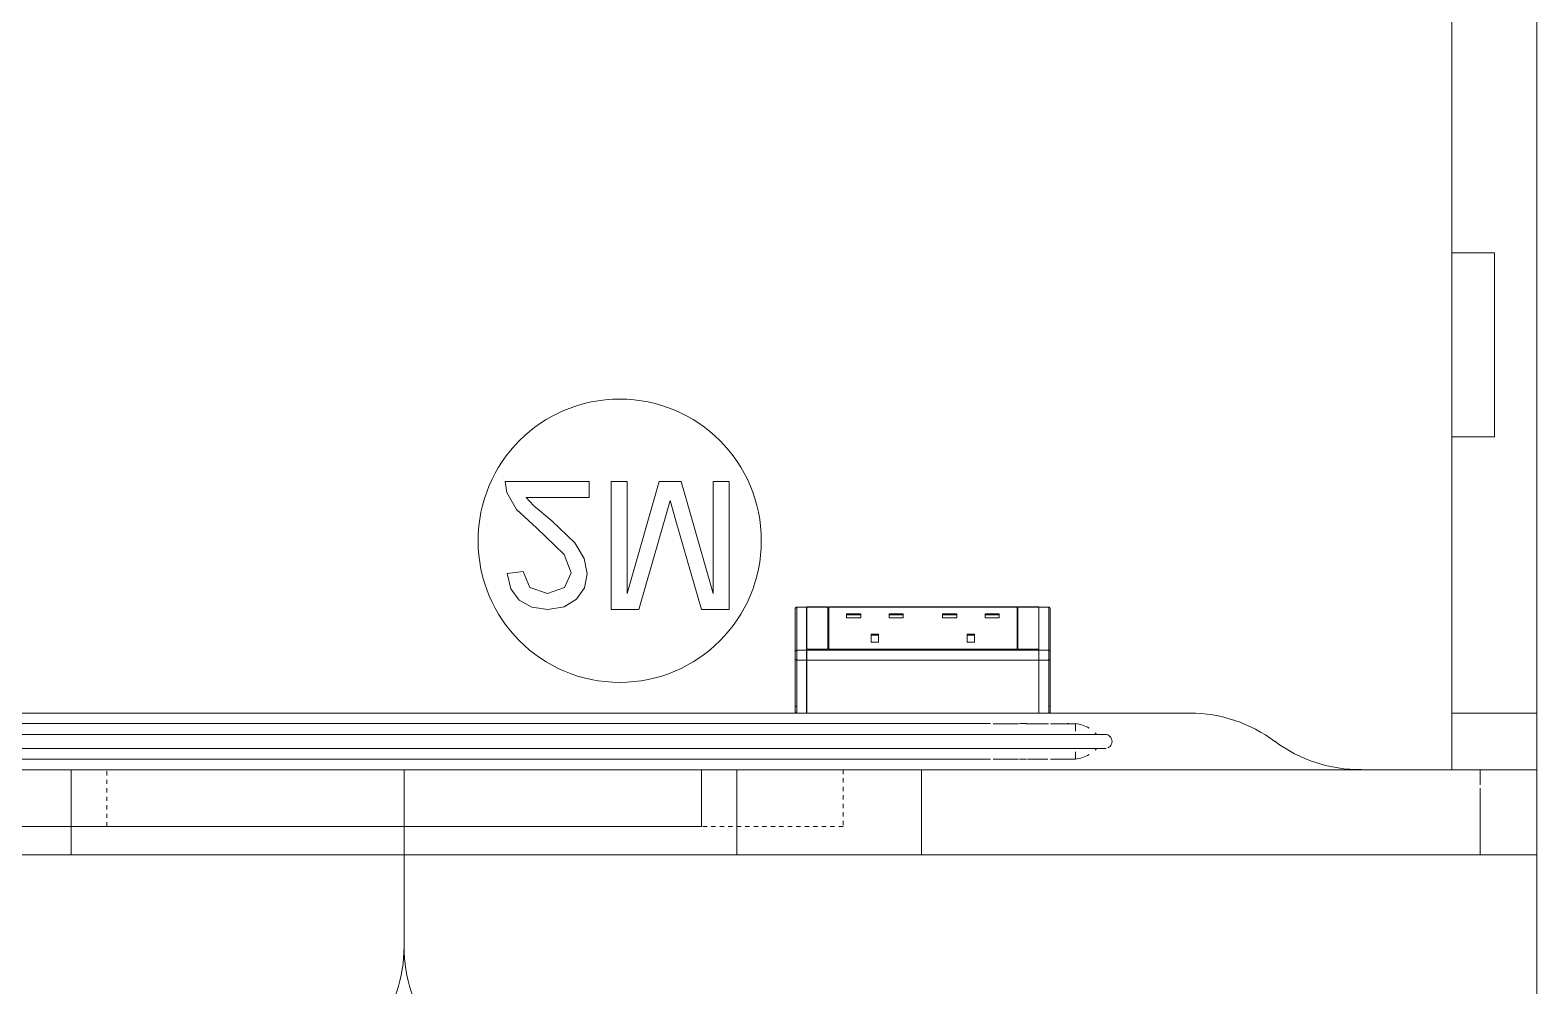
# Model space of a CAD drawing. Header units: millimetres. Extents: x 79795 to 317870, y -36033 to 97293.
# Drawn here: x 165302 to 166366, y 21807 to 22481 of the extents above; entities that cross this region are included whole.
import ezdxf

# ---------------------------------------------------------------- set-up
doc = ezdxf.new("R2010")
doc.units = ezdxf.units.MM
doc.header["$MEASUREMENT"] = 0
doc.linetypes.add('Dash', pattern=[6, 3, -3])
doc.layers.add('I-FURN', color=8, linetype='CONTINUOUS', lineweight=9)
doc.layers.add('I-FURN-HDLN', color=8, linetype='Dash', lineweight=9)

msp = doc.modelspace()

# ---------------------------------------------------------------- linework, layer by layer
at = {"layer": 'I-FURN'}
for p, q in [((166305.9, 22324.3), (166305.9, 22759.3)), ((166365.9, 22759.3), (166365.9, 21959.3)), ((166365.9, 21959.3), (166365.9, 22759.3)), ((166365.9, 22759.3), (166365.9, 21959.3)), ((166305.9, 22719.3), (166305.9, 21999.3)), ((166365.9, 21999.3), (166365.9, 22719.3)), ((166305.9, 22194.3), (166305.9, 22324.3)), ((166335.9, 22324.3), (166305.9, 22324.3)), ((166305.9, 22324.3), (166335.9, 22324.3)), ((166335.9, 22324.3), (166335.9, 22194.3)), ((166335.9, 22194.3), (166335.9, 22324.3)), ((166305.9, 21959.3), (166305.9, 22194.3)), ((166335.9, 22194.3), (166305.9, 22194.3)), ((166335.9, 22194.3), (166305.9, 22194.3)), ((165696.6, 22162.9), (165637.3, 22162.9)), ((165637.3, 22162.9), (165638.5, 22155.1)), ((165638.5, 22155.1), (165645.3, 22143.1)), ((165696.6, 22151.6), (165696.6, 22162.9)), ((165712.1, 22162.9), (165712.1, 22072.5)), ((165723.4, 22162.9), (165712.1, 22162.9)), ((165746.1, 22162.9), (165723.4, 22083.8)), ((165723.4, 22083.8), (165723.4, 22162.9)), ((165761.5, 22162.9), (165746.1, 22162.9)), ((165784.2, 22083.8), (165761.5, 22162.9)), ((165795.5, 22162.9), (165784.2, 22162.9)), ((165784.2, 22162.9), (165784.2, 22083.8)), ((165795.5, 22072.5), (165795.5, 22162.9)), ((165657.3, 22145.8), (165652.2, 22151.6)), ((165652.2, 22151.6), (165696.6, 22151.6)), ((165670.3, 22135), (165657.3, 22145.8)), ((165750.1, 22136.2), (165753.8, 22149.5)), ((165753.8, 22149.5), (165757.8, 22135.1)), ((165645.3, 22143.1), (165659.5, 22130)), ((165686.5, 22119.5), (165670.3, 22135)), ((165731.6, 22072.5), (165750.1, 22136.2)), ((165757.8, 22135.1), (165776, 22072.5)), ((165659.5, 22130), (165679, 22111.2)), ((165693.2, 22108.4), (165686.5, 22119.5)), ((165679, 22111.2), (165683.9, 22098.4)), ((165695.2, 22097.7), (165693.2, 22108.4)), ((165650, 22099.3), (165638.7, 22097.9)), ((165638.7, 22097.9), (165641.4, 22087)), ((165654.7, 22087.9), (165650, 22099.3)), ((165683.9, 22098.4), (165679.3, 22088)), ((165693.3, 22087.8), (165695.2, 22097.7)), ((165641.4, 22087), (165647.3, 22079)), ((165667.3, 22083.8), (165654.7, 22087.9)), ((165679.3, 22088), (165667.3, 22083.8)), ((165678.9, 22074.3), (165687.7, 22079.7)), ((165687.7, 22079.7), (165693.3, 22087.8)), ((165647.3, 22079), (165656.1, 22074.1)), ((165656.1, 22074.1), (165667.5, 22072.5)), ((165667.5, 22072.5), (165678.9, 22074.3)), ((165712.1, 22072.5), (165731.6, 22072.5)), ((165776, 22072.5), (165795.5, 22072.5)), ((165842.2, 22073.2), (165842.2, 22042.9)), ((165842.2, 22073.2), (165842.2, 22042.9)), ((165842.4, 22073.8), (165842.5, 22073.8)), ((165850.2, 22074.2), (165843.2, 22074.2)), ((165843.2, 22074), (165843.2, 22074.2)), ((165850.2, 22074.2), (165843.2, 22074.2)), ((165850.2, 22074.2), (165843.2, 22074.2)), ((165843.2, 22043.7), (165843.2, 22074)), ((165843.2, 22074), (165850.2, 22074)), ((165850.2, 22074), (165850.2, 22074.2)), ((165850.2, 22043.7), (165850.2, 22074)), ((165850.3, 22074.4), (165865.3, 22074.4)), ((165850.3, 22044.5), (165850.3, 22074.4)), ((166014.2, 22074.2), (165850.3, 22074.2)), ((165865.3, 22074.4), (165865.3, 22044.5)), ((165865.3, 22074), (165865.8, 22074)), ((165865.8, 22074.4), (165998.8, 22074.4)), ((165865.8, 22074.4), (165865.8, 22044.5)), ((165878.4, 22069.3), (165878.4, 22066.5)), ((165888.4, 22069.3), (165878.4, 22069.3)), ((165888.4, 22069.3), (165888.4, 22066.5)), ((165908.4, 22069.3), (165908.4, 22066.5)), ((165918.4, 22069.3), (165908.4, 22069.3)), ((165918.4, 22069.3), (165918.4, 22066.5)), ((165946.2, 22069.3), (165946.2, 22066.5)), ((165956.2, 22069.3), (165946.2, 22069.3)), ((165956.2, 22069.3), (165956.2, 22066.5)), ((165976.2, 22069.3), (165976.2, 22066.5)), ((165986.2, 22069.3), (165976.2, 22069.3)), ((165986.2, 22069.3), (165986.2, 22066.5)), ((165998.8, 22074.4), (165998.8, 22044.5)), ((165998.8, 22074), (165999.3, 22074)), ((165999.3, 22044.5), (165999.3, 22074.4)), ((165999.3, 22074.4), (166014.3, 22074.4)), ((166014.3, 22074.4), (166014.3, 22044.5)), ((166021.3, 22074.2), (166014.3, 22074.2)), ((166021.3, 22074.2), (166014.3, 22074.2)), ((166014.3, 22074.2), (166021.3, 22074.2)), ((166014.3, 22074.2), (166014.3, 22074)), ((166021.3, 22074), (166014.3, 22074)), ((166014.3, 22074), (166014.3, 22043.7)), ((166021.3, 22074.2), (166021.3, 22074)), ((166021.3, 22074), (166021.3, 22043.7)), ((166022.1, 22073.8), (166022.1, 22073.8)), ((166022.3, 22042.9), (166022.3, 22073.2)), ((166022.3, 22042.9), (166022.3, 22073.2)), ((165888.4, 22068.6), (165878.4, 22068.6)), ((165888.4, 22066.5), (165878.4, 22066.5)), ((165918.4, 22068.6), (165908.4, 22068.6)), ((165918.4, 22066.5), (165908.4, 22066.5)), ((165956.2, 22068.6), (165946.2, 22068.6)), ((165956.2, 22066.5), (165946.2, 22066.5)), ((165986.2, 22068.6), (165976.2, 22068.6)), ((165986.2, 22066.5), (165976.2, 22066.5)), ((165895.9, 22055), (165895.9, 22049.3)), ((165900.9, 22055), (165895.9, 22055)), ((165900.9, 22054.3), (165895.9, 22054.3)), ((165900.9, 22049.3), (165895.9, 22049.3)), ((165900.9, 22055), (165900.9, 22049.3)), ((165963.7, 22055), (165963.7, 22049.3)), ((165968.7, 22055), (165963.7, 22055)), ((165968.7, 22054.3), (165963.7, 22054.3)), ((165963.7, 22049.3), (165968.7, 22049.3)), ((165968.7, 22049.3), (165968.7, 22055)), ((165842.2, 22004.3), (165842.2, 22042.9)), ((165842.2, 22042.9), (165842.2, 22037.3)), ((165842.2, 22037.3), (165842.2, 22000.3)), ((165843.2, 22036.8), (165843.2, 22043.7)), ((165843.2, 22043.7), (165850.2, 22043.7)), ((165850.2, 22036.8), (165850.2, 22043.7)), ((165865.3, 22044.5), (165850.3, 22044.5)), ((165850.3, 22044.5), (165850.3, 22042.1)), ((165850.3, 22044.3), (165865.3, 22044.3)), ((165850.3, 22043.7), (165850.3, 22044.3)), ((165850.3, 22043.7), (165850.3, 22036.8)), ((166014.2, 22043.7), (165850.3, 22043.7)), ((165998.8, 22044.5), (165865.8, 22044.5)), ((165865.8, 22044.3), (165998.8, 22044.3)), ((166014.3, 22044.5), (165999.3, 22044.5)), ((165999.3, 22044.3), (166014.2, 22044.3)), ((166014.2, 22044.3), (166014.2, 22043.7)), ((166014.2, 22036.8), (166014.2, 22043.7)), ((166021.3, 22043.7), (166014.3, 22043.7)), ((166014.3, 22043.7), (166014.3, 22036.8)), ((166021.3, 22043.7), (166021.3, 22036.8)), ((166022.3, 22042.9), (166022.3, 22004.3)), ((166022.3, 22037.3), (166022.3, 22042.9)), ((166022.3, 22000.3), (166022.3, 22037.3)), ((165843.2, 21999.3), (165843.2, 22036.8)), ((165843.2, 22036.8), (165850.2, 22036.8)), ((165850.2, 21999.3), (165850.2, 22036.8)), ((165850.3, 22036.8), (165850.3, 21999.3)), ((166014.2, 22036.8), (165850.3, 22036.8)), ((166014.2, 21999.3), (166014.2, 22036.8)), ((166021.3, 22036.8), (166014.3, 22036.8)), ((166014.3, 22036.8), (166014.3, 21999.3)), ((166021.3, 22036.8), (166021.3, 21999.3)), ((165010.9, 21999.3), (165843.2, 21999.3)), ((165843.2, 21999.3), (165010.9, 21999.3)), ((165843.2, 22004.3), (165842.2, 22004.3)), ((165842.2, 22000.3), (165842.2, 22004.3)), ((165842.2, 22000.3), (165842.2, 22000.3)), ((165843.2, 21999.3), (165850.2, 21999.3)), ((165843.2, 21999.3), (165850.2, 21999.3)), ((165850.3, 21999.3), (166014.2, 21999.3)), ((166014.2, 21999.3), (165850.3, 21999.3)), ((166014.3, 21999.3), (166021.3, 21999.3)), ((166021.3, 21999.3), (166014.3, 21999.3)), ((166022.3, 22004.3), (166021.3, 22004.3)), ((166021.3, 21999.3), (166120.9, 21999.3)), ((166120.9, 21999.3), (166021.3, 21999.3)), ((166022.3, 22004.3), (166022.3, 22000.3)), ((166305.9, 21999.3), (166305.9, 21959.3)), ((166360.8, 21999.3), (166305.9, 21999.3)), ((166360.8, 21999.3), (166305.9, 21999.3)), ((166365.9, 21999.3), (166360.8, 21999.3)), ((166365.9, 21999.3), (166360.8, 21999.3)), ((166365.9, 21959.3), (166365.9, 21999.3)), ((165141.8, 21991.9), (165980, 21991.9)), ((165980, 21984.3), (165141.8, 21984.3)), ((165980.9, 21984.3), (165980, 21984.3)), ((165984.1, 21984.3), (165980.9, 21984.3)), ((165982, 21991.8), (165999.8, 21991.8)), ((165987.3, 21984.3), (165984.1, 21984.3)), ((165990.6, 21984.3), (165987.3, 21984.3)), ((165993.8, 21984.3), (165990.6, 21984.3)), ((165996.9, 21984.3), (165993.8, 21984.3)), ((166000.1, 21984.3), (165996.9, 21984.3)), ((166003.2, 21984.3), (166000.1, 21984.3)), ((166000.5, 21991.9), (166005.4, 21991.9)), ((166006.3, 21984.3), (166003.2, 21984.3)), ((166005.2, 21991.8), (166021.1, 21991.8)), ((166009.3, 21984.3), (166006.3, 21984.3)), ((166012.3, 21984.3), (166009.3, 21984.3)), ((166015.3, 21984.3), (166012.3, 21984.3)), ((166018.1, 21984.3), (166015.3, 21984.3)), ((166021, 21984.3), (166018.1, 21984.3)), ((166023.7, 21984.3), (166021, 21984.3)), ((166022.4, 21991.8), (166040, 21991.8)), ((166026.4, 21984.3), (166023.7, 21984.3)), ((166029, 21984.3), (166026.4, 21984.3)), ((166031.6, 21984.3), (166029, 21984.3)), ((166034, 21984.3), (166031.6, 21984.3)), ((166036.4, 21984.3), (166034, 21984.3)), ((166034.4, 21991.9), (166035.4, 21991.9)), ((166038.7, 21984.3), (166036.4, 21984.3)), ((166040.8, 21984.3), (166038.7, 21984.3)), ((166040, 21986.6), (166040, 21991.8)), ((166042.9, 21984.3), (166040.8, 21984.3)), ((166044.9, 21984.3), (166042.9, 21984.3)), ((166046.8, 21984.3), (166044.9, 21984.3)), ((166048.6, 21984.3), (166046.8, 21984.3)), ((166050.2, 21984.3), (166048.6, 21984.3)), ((166051.8, 21984.3), (166050.2, 21984.3)), ((166053.2, 21984.3), (166051.8, 21984.3)), ((166054.5, 21984.3), (166053.2, 21984.3)), ((166055.7, 21984.3), (166054.5, 21984.3)), ((166056.8, 21984.3), (166055.7, 21984.3)), ((166057.8, 21984.3), (166056.8, 21984.3)), ((166058.6, 21984.3), (166057.8, 21984.3)), ((166059.3, 21984.3), (166058.6, 21984.3)), ((166059.9, 21984.3), (166059.3, 21984.3)), ((166060.3, 21984.3), (166059.9, 21984.3)), ((166060.7, 21984.3), (166060.3, 21984.3)), ((166060.9, 21984.3), (166060.7, 21984.3)), ((166060.9, 21984.3), (166060.9, 21984.3)), ((165141.8, 21974.3), (165980, 21974.3)), ((165980, 21974.3), (165983.2, 21974.3)), ((165983.2, 21974.3), (165986.5, 21974.3)), ((165986.5, 21974.3), (165989.7, 21974.3)), ((165989.7, 21974.3), (165992.9, 21974.3)), ((165992.9, 21974.3), (165996.1, 21974.3)), ((165996.1, 21974.3), (165999.2, 21974.3)), ((165999.2, 21974.3), (166002.4, 21974.3)), ((166002.4, 21974.3), (166005.5, 21974.3)), ((166005.5, 21974.3), (166008.5, 21974.3)), ((166008.5, 21974.3), (166011.5, 21974.3)), ((166011.5, 21974.3), (166014.5, 21974.3)), ((166014.5, 21974.3), (166017.4, 21974.3)), ((166017.4, 21974.3), (166020.2, 21974.3)), ((166020.2, 21974.3), (166023, 21974.3)), ((166023, 21974.3), (166025.7, 21974.3)), ((166025.7, 21974.3), (166028.3, 21974.3)), ((166028.3, 21974.3), (166030.9, 21974.3)), ((166030.9, 21974.3), (166033.4, 21974.3)), ((166033.4, 21974.3), (166035.7, 21974.3)), ((166035.7, 21974.3), (166038, 21974.3)), ((166038, 21974.3), (166040.3, 21974.3)), ((166040.3, 21974.3), (166042.4, 21974.3)), ((166042.4, 21974.3), (166044.4, 21974.3)), ((166044.4, 21974.3), (166046.3, 21974.3)), ((166046.3, 21974.3), (166048.1, 21974.3)), ((166048.1, 21974.3), (166049.8, 21974.3)), ((166049.8, 21974.3), (166051.4, 21974.3)), ((166051.4, 21974.3), (166052.8, 21974.3)), ((166052.8, 21974.3), (166054.2, 21974.3)), ((166054.2, 21974.3), (166055.4, 21974.3)), ((166055.4, 21974.3), (166056.5, 21974.3)), ((166056.5, 21974.3), (166057.5, 21974.3)), ((166057.5, 21974.3), (166058.4, 21974.3)), ((166058.4, 21974.3), (166059.1, 21974.3)), ((166059.1, 21974.3), (166059.7, 21974.3)), ((166059.7, 21974.3), (166060.2, 21974.3)), ((166060.2, 21974.3), (166060.6, 21974.3)), ((166060.6, 21974.3), (166060.8, 21974.3)), ((166060.8, 21974.3), (166060.9, 21974.3)), ((166060.9, 21974.3), (166060.9, 21974.3)), ((165980, 21966.8), (165141.8, 21966.8)), ((165999.8, 21966.8), (165982, 21966.8)), ((166005.4, 21966.8), (166000.5, 21966.8)), ((166020.5, 21966.8), (166006.3, 21966.8)), ((166040, 21966.8), (166022.4, 21966.8)), ((166035.4, 21966.8), (166034.4, 21966.8)), ((166040, 21966.8), (166040, 21972)), ((165565.9, 21959.3), (164765.9, 21959.3)), ((164890.9, 21959.3), (165565.9, 21959.3)), ((166242, 21959.3), (164890.9, 21959.3)), ((165200.9, 21959.3), (165330.9, 21959.3)), ((165775.9, 21959.3), (165255.9, 21959.3)), ((165330.9, 21959.3), (165800.9, 21959.3)), ((165330.9, 21899.3), (165330.9, 21959.3)), ((165330.9, 21899.3), (165330.9, 21959.3)), ((165565.9, 21834.3), (165565.9, 21959.3)), ((165565.9, 21959.3), (165565.9, 21834.3)), ((166365.9, 21959.3), (165565.9, 21959.3)), ((165565.9, 21959.3), (165565.9, 21834.3)), ((165565.9, 21834.3), (165565.9, 21959.3)), ((165565.9, 21959.3), (166242, 21959.3)), ((165775.9, 21919.3), (165775.9, 21959.3)), ((165800.9, 21959.3), (165931.3, 21959.3)), ((165800.9, 21899.3), (165800.9, 21959.3)), ((165800.9, 21899.3), (165800.9, 21959.3)), ((165931.3, 21959.3), (166242, 21959.3)), ((165931.3, 21899.3), (165931.3, 21959.3)), ((165931.3, 21899.3), (165931.3, 21959.3)), ((166242, 21959.3), (166365.9, 21959.3)), ((166305.9, 21959.3), (166242, 21959.3)), ((166242, 21959.3), (166365.9, 21959.3)), ((166242, 21959.3), (166365.9, 21959.3)), ((166365.9, 21959.3), (166242, 21959.3)), ((166325.9, 21959.3), (166305.9, 21959.3)), ((166365.9, 21959.3), (166305.9, 21959.3)), ((166365.9, 21959.3), (166305.9, 21959.3)), ((166365.9, 21959.3), (166325.9, 21959.3)), ((166325.9, 21948.7), (166325.9, 21959.3)), ((166325.9, 21948.7), (166325.9, 21959.3)), ((166365.9, 21899.3), (166365.9, 21959.3)), ((166365.9, 21899.3), (166365.9, 21959.3)), ((166365.9, 20559.3), (166365.9, 21959.3)), ((166365.9, 21959.3), (166365.9, 20559.3)), ((166325.9, 21899.3), (166325.9, 21946.4)), ((166325.9, 21899.3), (166325.9, 21946.4)), ((165255.9, 21919.3), (165775.9, 21919.3)), ((164805.9, 21899.3), (166325.9, 21899.3)), ((165330.9, 21899.3), (165200.9, 21899.3)), ((165800.9, 21899.3), (165330.9, 21899.3)), ((165931.3, 21899.3), (165800.9, 21899.3)), ((166365.9, 21899.3), (165931.3, 21899.3)), ((166326.4, 21899.3), (166365.9, 21899.3))]:
    msp.add_line(p, q, dxfattribs=at)
at = {"layer": 'I-FURN', "flags": 128}
for points in [[(165842.7, 22074), (165842.7, 22074), (165842.8, 22074.1), (165842.8, 22074.1), (165842.9, 22074.1), (165842.9, 22074.1), (165842.9, 22074.1), (165843, 22074.1), (165843, 22074.1), (165843.1, 22074.1), (165843.1, 22074.2), (165843.1, 22074.2), (165843.2, 22074.2), (165843.2, 22074.2), (165843.2, 22074.2)], [(166021.3, 22074.2), (166021.4, 22074.2), (166021.4, 22074.2), (166021.5, 22074.2), (166021.5, 22074.2), (166021.5, 22074.1), (166021.6, 22074.1), (166021.6, 22074.1), (166021.7, 22074.1), (166021.7, 22074.1), (166021.7, 22074.1), (166021.8, 22074.1), (166021.8, 22074.1), (166021.8, 22074)], [(165842.2, 22042.9), (165842.2, 22042.8), (165842.2, 22042.7), (165842.2, 22042.6), (165842.2, 22042.5), (165842.2, 22042.4), (165842.2, 22042.2), (165842.2, 22042.1), (165842.2, 22042), (165842.2, 22041.9), (165842.2, 22041.7), (165842.2, 22041.6), (165842.2, 22041.5), (165842.2, 22041.3), (165842.2, 22041.2), (165842.2, 22041), (165842.2, 22040.9), (165842.2, 22040.7), (165842.2, 22040.6), (165842.2, 22040.4), (165842.2, 22040.2), (165842.2, 22040.1), (165842.2, 22039.9), (165842.2, 22039.8), (165842.2, 22039.6), (165842.2, 22039.4), (165842.2, 22039.3), (165842.2, 22039.1), (165842.2, 22039), (165842.2, 22038.8), (165842.2, 22038.7), (165842.2, 22038.5), (165842.2, 22038.3), (165842.2, 22038.2), (165842.2, 22038), (165842.2, 22037.9), (165842.2, 22037.8), (165842.2, 22037.6), (165842.2, 22037.5), (165842.2, 22037.3)], [(165842.2, 22037.3), (165842.2, 22034.6), (165842.2, 22031.9), (165842.2, 22029.3), (165842.2, 22026.7), (165842.2, 22024.3), (165842.2, 22022), (165842.2, 22019.7), (165842.2, 22017.6), (165842.2, 22015.6), (165842.2, 22013.7), (165842.2, 22011.9), (165842.2, 22010.2), (165842.2, 22008.7), (165842.2, 22007.3), (165842.2, 22006), (165842.2, 22004.8), (165842.2, 22003.7), (165842.2, 22002.8), (165842.2, 22002.1), (165842.2, 22001.4), (165842.2, 22000.9), (165842.2, 22000.5), (165842.2, 22000.3)], [(166022.3, 22037.3), (166022.3, 22037.5), (166022.3, 22037.6), (166022.3, 22037.8), (166022.3, 22037.9), (166022.3, 22038), (166022.3, 22038.2), (166022.3, 22038.3), (166022.3, 22038.5), (166022.3, 22038.7), (166022.3, 22038.8), (166022.3, 22039), (166022.3, 22039.1), (166022.3, 22039.3), (166022.3, 22039.4), (166022.3, 22039.6), (166022.3, 22039.8), (166022.3, 22039.9), (166022.3, 22040.1), (166022.3, 22040.2), (166022.3, 22040.4), (166022.3, 22040.6), (166022.3, 22040.7), (166022.3, 22040.9), (166022.3, 22041), (166022.3, 22041.2), (166022.3, 22041.3), (166022.3, 22041.5), (166022.3, 22041.6), (166022.3, 22041.7), (166022.3, 22041.9), (166022.3, 22042), (166022.3, 22042.1), (166022.3, 22042.2), (166022.3, 22042.4), (166022.3, 22042.5), (166022.3, 22042.6), (166022.3, 22042.7), (166022.3, 22042.8), (166022.3, 22042.9)], [(166022.3, 22000.3), (166022.3, 22000.6), (166022.3, 22001), (166022.3, 22001.6), (166022.3, 22002.2), (166022.3, 22003.1), (166022.3, 22004), (166022.3, 22005.1), (166022.3, 22006.3), (166022.3, 22007.6), (166022.3, 22009.1), (166022.3, 22010.7), (166022.3, 22012.4), (166022.3, 22014.2), (166022.3, 22016.1), (166022.3, 22018.2), (166022.3, 22020.3), (166022.3, 22022.6), (166022.3, 22024.9), (166022.3, 22027.4), (166022.3, 22029.9), (166022.3, 22032.6), (166022.3, 22035.3), (166022.3, 22037.3)], [(165842.2, 22000.3), (165842.2, 22000.3), (165842.2, 22000.3), (165842.2, 22000.3), (165842.2, 22000.4), (165842.2, 22000.4), (165842.2, 22000.4), (165842.2, 22000.5), (165842.2, 22000.5), (165842.2, 22000.6), (165842.2, 22000.6), (165842.2, 22000.7), (165842.2, 22000.8), (165842.2, 22000.8), (165842.2, 22000.9), (165842.2, 22001), (165842.2, 22001.1), (165842.2, 22001.2), (165842.2, 22001.3), (165842.2, 22001.4), (165842.2, 22001.5), (165842.2, 22001.6), (165842.2, 22001.8), (165842.2, 22001.9), (165842.2, 22002), (165842.2, 22002.2), (165842.2, 22002.3), (165842.2, 22002.4), (165842.2, 22002.6), (165842.2, 22002.7), (165842.2, 22002.9), (165842.2, 22003), (165842.2, 22003.2), (165842.2, 22003.3), (165842.2, 22003.5), (165842.2, 22003.6), (165842.2, 22003.8), (165842.2, 22004), (165842.2, 22004.1), (165842.2, 22004.3), (165842.2, 22004.3)], [(165843.2, 21999.3), (165843.2, 21999.3), (165843.1, 21999.3), (165843.1, 21999.3), (165843.1, 21999.3), (165843, 21999.3), (165843, 21999.3), (165842.9, 21999.4), (165842.9, 21999.4), (165842.9, 21999.4), (165842.8, 21999.4), (165842.8, 21999.4), (165842.8, 21999.4), (165842.7, 21999.4), (165842.7, 21999.5), (165842.7, 21999.5), (165842.6, 21999.5), (165842.6, 21999.5), (165842.6, 21999.6), (165842.5, 21999.6), (165842.5, 21999.6), (165842.5, 21999.6), (165842.5, 21999.7), (165842.4, 21999.7), (165842.4, 21999.7), (165842.4, 21999.8), (165842.4, 21999.8), (165842.3, 21999.8), (165842.3, 21999.9), (165842.3, 21999.9), (165842.3, 22000), (165842.3, 22000), (165842.3, 22000), (165842.3, 22000.1), (165842.2, 22000.1), (165842.2, 22000.1), (165842.2, 22000.2), (165842.2, 22000.2), (165842.2, 22000.3), (165842.2, 22000.3), (165842.2, 22000.3)], [(166022.3, 22000.3), (166022.3, 22000.3), (166022.3, 22000.2), (166022.3, 22000.2), (166022.3, 22000.2), (166022.3, 22000.1), (166022.3, 22000.1), (166022.3, 22000), (166022.3, 22000), (166022.3, 22000), (166022.3, 21999.9), (166022.2, 21999.9), (166022.2, 21999.9), (166022.2, 21999.8), (166022.2, 21999.8), (166022.2, 21999.8), (166022.1, 21999.7), (166022.1, 21999.7), (166022.1, 21999.7), (166022.1, 21999.6), (166022, 21999.6), (166022, 21999.6), (166022, 21999.5), (166021.9, 21999.5), (166021.9, 21999.5), (166021.9, 21999.5), (166021.8, 21999.5), (166021.8, 21999.4), (166021.8, 21999.4), (166021.7, 21999.4), (166021.7, 21999.4), (166021.7, 21999.4), (166021.6, 21999.4), (166021.6, 21999.3), (166021.6, 21999.3), (166021.5, 21999.3), (166021.5, 21999.3), (166021.4, 21999.3), (166021.4, 21999.3), (166021.4, 21999.3), (166021.3, 21999.3)], [(166022.3, 22004.3), (166022.3, 22004.2), (166022.3, 22004), (166022.3, 22003.8), (166022.3, 22003.7), (166022.3, 22003.5), (166022.3, 22003.4), (166022.3, 22003.2), (166022.3, 22003.1), (166022.3, 22002.9), (166022.3, 22002.8), (166022.3, 22002.6), (166022.3, 22002.5), (166022.3, 22002.3), (166022.3, 22002.2), (166022.3, 22002.1), (166022.3, 22001.9), (166022.3, 22001.8), (166022.3, 22001.7), (166022.3, 22001.6), (166022.3, 22001.4), (166022.3, 22001.3), (166022.3, 22001.2), (166022.3, 22001.1), (166022.3, 22001), (166022.3, 22001), (166022.3, 22000.9), (166022.3, 22000.8), (166022.3, 22000.7), (166022.3, 22000.7), (166022.3, 22000.6), (166022.3, 22000.5), (166022.3, 22000.5), (166022.3, 22000.4), (166022.3, 22000.4), (166022.3, 22000.4), (166022.3, 22000.4), (166022.3, 22000.3), (166022.3, 22000.3), (166022.3, 22000.3)], [(166022.3, 22000.3), (166022.3, 22000.3), (166022.3, 22000.3)]]:
    msp.add_lwpolyline(points, dxfattribs=at)
at = {"layer": 'I-FURN'}
for centre, radius, start, end in [((165718.2, 22121), 100, 0, 180), ((165718.2, 22121), 100, 180, 0), ((166120.9, 21899.3), 100, 53.1301, 90), ((166120.9, 21899.3), 100, 53.1301, 90), ((166037.7, 21968.4), 23.6, 59.1436, 84.3336), ((166048.1, 21979.3), 8.51, 35.5405, 46.5486), ((166060.9, 21979.3), 5, 292.9049, 111.8252), ((166048.1, 21979.3), 8.51, 313.4514, 324.4595), ((166060.9, 21979.3), 5, 263.0848, 280.9471), ((166240.9, 22059.4), 100, 233.1301, 270.6256), ((166240.9, 22059.4), 100, 233.1301, 270.6256), ((166037.7, 21990.3), 23.6, 275.6664, 300.8564), ((165465.9, 21834.3), 100, 323.1301, 0), ((165465.9, 21834.3), 100, 323.1301, 0), ((165665.9, 21834.3), 100, 180, 216.8699), ((165665.9, 21834.3), 100, 180, 216.8699)]:
    msp.add_arc(centre, radius, start, end, dxfattribs=at)
for centre, major_axis, ratio, start_param, end_param in [((165843.2, 22073.2), (-1, 0), 0.819152, 4.712389, 6.283185), ((166021.3, 22073.2), (1, 0), 0.819152, 0, 1.570796), ((165843.2, 22042.9), (-1, 0), 0.819152, 4.712389, 6.283185), ((165843.2, 22037.3), (-1, 0), 0.56467, 0, 1.570796), ((166021.3, 22042.9), (-1, 0), 0.819152, 3.141593, 4.712389), ((166021.3, 22037.3), (-1, 0), 0.56467, 1.570796, 3.141593), ((165843.2, 22000.3), (-1, 0), 0.998113, 0, 1.570796), ((166021.3, 22000.3), (-1, 0), 0.998113, 1.570796, 3.141593)]:
    msp.add_ellipse(centre, major_axis=major_axis, ratio=ratio, start_param=start_param, end_param=end_param, dxfattribs=at)
at = {"layer": 'I-FURN-HDLN'}
for p, q in [((165355.9, 21959.3), (165875.9, 21959.3)), ((165355.9, 21919.3), (165355.9, 21959.3)), ((165875.9, 21959.3), (165875.9, 21919.3)), ((165875.9, 21919.3), (165355.9, 21919.3))]:
    msp.add_line(p, q, dxfattribs=at)

doc.saveas('drawing.dxf')
